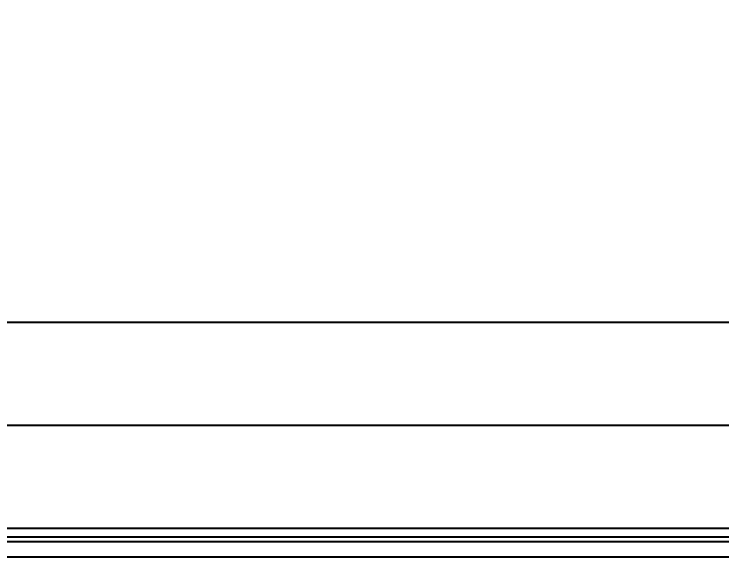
# Model space of a CAD drawing. Header units: millimetres. Extents: x 2423 to 7028, y 909 to 2460.
# Drawn here: x 5310.2 to 5389.3, y 2174.9 to 2235.6 of the extents above; entities that cross this region are included whole.
import ezdxf

# ---------------------------------------------------------------- set-up
doc = ezdxf.new("R2010")
doc.units = ezdxf.units.MM
doc.layers.add('DIM', color=2, linetype='Continuous')
doc.styles.get("Standard").update_dxf_attribs({"font": ''})
doc.styles.get('Standard').set_extended_font_data('SimSun')
doc.dimstyles.get("Standard").update_dxf_attribs({"dimscale": 6, "dimtxt": 5, "dimasz": 3, "dimexe": 0.18, "dimexo": 0.0625, "dimgap": 0.8, "dimtad": 1, "dimtoh": 1, "dimdec": 1, "dimzin": 0, "dimdsep": 46, "dimtxsty": 'Standard', "dimcen": 0.09, "dimclrd": 256, "dimclre": 256, "dimclrt": 256, "dimadec": 0, "dimazin": 2, "dimtfac": 1, "dimtdec": 1, "dimtofl": 0, "dimtmove": 0, "dimatfit": 3, "dimfxl": 0, "dimtolj": 1, "dimtzin": 0, "dimarcsym": 0})

# ---------------------------------------------------------------- blocks, each defined once
blk = doc.blocks.new('*D13')
at = {"layer": 'Defpoints', "color": 0}
for p in [(5606.043, 2296.984), (5161.043, 2201.087), (5606.043, 2201.087)]:
    blk.add_point(p, dxfattribs=at)
at = {"layer": 'DIM', "lineweight": -2}
for p, q in [((5161.043, 2201.462), (5161.043, 2298.064)), ((5606.043, 2201.462), (5606.043, 2298.064)), ((5179.043, 2296.984), (5588.043, 2296.984))]:
    blk.add_line(p, q, dxfattribs=at)
at = {"layer": 'DIM'}
for points in [[(5179.043, 2299.984), (5179.043, 2293.984), (5161.043, 2296.984)], [(5588.043, 2299.984), (5588.043, 2293.984), (5606.043, 2296.984)]]:
    blk.add_solid(points, dxfattribs=at)
at = {"layer": 'DIM', "insert": (5383.543, 2316.784), "char_height": 30, "attachment_point": 5}
blk.add_mtext('\\A1;445.0', dxfattribs=at)

msp = doc.modelspace()

# ---------------------------------------------------------------- linework, layer by layer
for p, q in [((5606.043, 2201.087), (5161.043, 2201.087)), ((5606.043, 2189.587), (5161.043, 2189.587)), ((5164.043, 2178.087), (5606.043, 2178.087)), ((5594.193, 2177.087), (5189.243, 2177.087)), ((5189.243, 2176.587), (5594.193, 2176.587)), ((5189.243, 2174.887), (5594.193, 2174.887))]:
    msp.add_line(p, q)

# ---------------------------------------------------------------- dimensions: what is measured, and where the dimension line sits
at = {"layer": 'DIM'}
dim = msp.add_linear_dim(base=(5606.043, 2296.984), p1=(5161.043, 2201.087), p2=(5606.043, 2201.087), dimstyle='Standard', dxfattribs=at)
dim.commit()
dim.dimension.update_dxf_attribs({"geometry": '*D13', "text_midpoint": (5383.543, 2316.784)})

doc.saveas('drawing.dxf')
